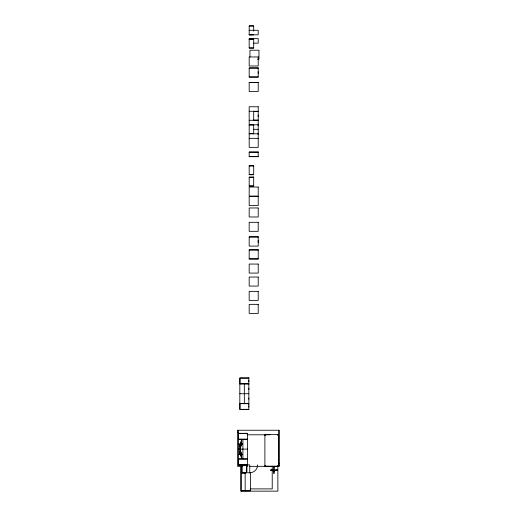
<?xml version="1.0" encoding="UTF-8"?>
<svg xmlns="http://www.w3.org/2000/svg" width="517" height="517" viewBox="0 0 517 517"><rect width="100%" height="100%" fill="white"/><g stroke="black" fill="none" stroke-linecap="round" stroke-linejoin="round"><path stroke-width="0.78" d="M240.302 447.031L240.302 451.406A7.917 7.917 0 0 0 241.853 454.314L242.602 454.811A7.91 7.91 0 0 1 242.602 443.618L241.853 444.122A7.917 7.917 0 0 0 240.302 447.031L240.554 447.166M274.191 470.67C272.595 471.058 274.004 468.622 274.462 470.199M249.181 26.037L253.698 26.037M249.181 30.29L258.209 30.29L258.209 34.801L249.181 34.801M249.181 34.684L253.698 34.684M253.698 34.872L249.181 34.872L249.181 25.85L253.698 25.85L253.698 31.117M249.181 39.085L253.698 39.085L253.698 48.113L249.181 48.113L249.181 38.639L258.209 38.639L258.209 43.15L253.698 43.15M249.181 39.273L253.698 39.273M249.181 47.919L253.698 47.919M257.453 59.235L258.959 59.235L258.959 50.214L249.937 50.214L249.937 56.98M249.181 68.05L258.209 68.05M258.209 71.811L258.209 73.317M249.181 76.975L258.209 76.975M249.181 82.449L258.209 82.449M249.181 111.271L258.209 111.271M253.698 111.459L258.209 111.459M258.209 115.026L258.209 116.532M253.698 120.106L258.209 120.106M249.181 120.293L258.209 120.293M258.209 124.054L258.209 125.56M249.181 124.804L258.209 124.804M249.181 124.991L253.698 124.991M253.698 129.315L258.209 129.315M258.209 133.076L258.209 134.582M249.181 133.638L253.698 133.638M249.181 133.825L258.209 133.825M249.181 138.343L258.209 138.343M249.181 152.192L258.209 152.192M249.181 156.509L258.209 156.509M249.181 165.944L253.698 165.944M249.181 174.591L253.698 174.591M249.181 177.273L253.698 177.273M249.181 185.92L253.698 185.92M249.181 237.083L258.209 237.083M258.209 240.521L258.209 242.344M249.181 250.079L258.209 250.079M249.181 258.778L258.209 258.778M248.851 378.121L240.011 378.121L240.011 383.763L248.851 383.763M248.851 380.376L248.851 381.507M239.823 383.95L248.851 383.95M248.851 388.273L248.851 389.398M239.823 393.728L248.851 393.728M248.851 398.051L248.851 399.176M239.823 403.499L248.851 403.499M248.851 403.687L240.011 403.687L240.011 409.328L248.851 409.328M248.851 405.942L248.851 407.073M237.633 430.79L238.382 430.79L238.382 465.584L241.394 465.584L241.394 491.15M237.633 432.671L238.382 432.671M238.389 433.317L247.417 433.317L247.417 464.899M247.417 433.504L238.583 433.504L238.583 439.14L247.417 439.14M247.391 434.784L269.952 434.784M264.891 435.379L265.641 435.379L265.641 434.623M278.424 435.379L277.674 435.379L277.674 434.623M238.389 439.334L247.417 439.334M238.389 449.105L247.417 449.105M238.389 458.883L247.417 458.883M247.417 459.07L238.583 459.07L238.583 464.712L247.417 464.712M278.618 463.704L279.367 463.704M238.389 464.899L249.737 464.906L249.737 472.796L241.394 472.796M242.266 465.197L247.003 465.197M264.891 465.455L265.641 465.455L265.641 466.205M278.424 465.455L277.674 465.455L277.674 466.205M279.367 465.584L278.618 465.584L278.618 430.241M241.387 466.334L242.893 466.334M249.808 466.334L279.367 466.334L279.367 430.241L237.633 430.241L237.633 466.334L240.638 466.334L240.638 491.15L277.862 491.15L277.862 466.334M247.003 466.586L247.036 465.371M246.667 466.677L247.003 466.696M273.538 469.526L274.314 469.507M273.39 469.811L270.688 469.811L270.688 470.586L274.088 470.813L274.469 469.888L273.609 469.656L273.39 470.586M273.538 470.897L274.314 470.877M242.266 472.422L246.667 472.422L246.667 465.197M241.394 473.171L245.155 473.171M250.118 488.895L272.226 488.895L272.226 466.334M241.394 490.465L250.415 490.465M241.394 490.84L250.415 490.84L250.415 472.796M241.652 440.083L241.349 441.466A35.725 35.725 0 0 0 241.71 458.211L241.536 458.217A35.757 35.757 0 0 1 241.536 439.967L241.323 441.46A35.757 35.757 0 0 0 241.323 456.724L241.685 458.101L241.349 456.718M276.802 469.811L276.802 470.586M274.598 469.811L274.579 470.586M271.07 469.811L271.07 470.586M253.698 111.271L253.698 120.293M253.698 124.804L253.698 133.825M248.664 383.194L248.664 383.763M248.664 403.687L248.664 404.255M247.048 465.617L247.048 466.256M246.887 467.439L246.887 471.678M245.155 472.796L245.155 490.84M244.341 383.95L244.341 403.499M242.906 439.334L242.906 458.883M242.221 464.906L242.221 472.796M257.634 464.906A7.897 7.897 0 0 1 249.737 472.796M240.282 449.215L240.147 451.128A13.907 13.907 0 0 1 239.106 454.811L239.106 454.514A16.266 16.266 0 0 0 239.106 443.916L239.106 443.618A13.907 13.907 0 0 1 240.147 447.302L240.282 449.215M258.209 56.973L249.181 56.973L249.181 65.995L258.209 65.995L258.209 56.973M258.209 67.953L249.181 67.953L249.181 77.078L258.209 77.078L258.209 67.953M258.209 82.423L249.181 82.423L249.181 91.477L258.209 91.444L258.209 82.423M258.209 106.754L249.181 106.754L249.181 147.364L258.209 147.364L258.209 106.754M258.209 151.998L249.181 151.998L249.181 156.703L258.209 156.703L258.209 151.998M253.698 165.757L249.181 165.757L249.181 174.778L253.698 174.778L253.698 165.757M253.698 177.085L249.181 177.085L249.181 186.107L253.698 186.107L253.698 177.085M258.209 187.025L249.181 187.025L249.181 196.053L258.209 196.053L258.209 187.025M258.209 196.531L249.181 196.538L249.181 205.559L258.209 205.553L258.209 196.531M258.209 207.963L249.181 207.963L249.181 216.985L258.209 216.985L258.209 207.963M258.209 222.304L249.181 222.304L249.181 231.325L258.209 231.325L258.209 222.304M258.209 236.76L249.181 236.76L249.181 246.105L258.209 246.105L258.209 236.76M258.209 249.756L249.181 249.756L249.181 259.101L258.209 259.101L258.209 249.756M258.209 264.058L249.181 264.058L249.181 273.079L258.209 273.079L258.209 264.058M258.209 277.047L249.181 277.047L249.181 286.075L258.209 286.075L258.209 277.047M258.209 291.362L249.181 291.362L249.181 300.383L258.209 300.383L258.209 291.362M258.209 304.358L249.181 304.358L249.181 313.38L258.209 313.38L258.209 304.358M248.851 377.933L239.823 377.933L239.823 409.516L248.851 409.516L248.851 377.933M278.424 434.623L264.891 434.623L264.891 466.205L278.424 466.205L278.424 434.623M274.314 466.922L273.538 466.922L273.538 469.623L274.314 469.623L274.314 466.922M277.183 469.811L274.488 469.811L274.488 470.586L277.183 470.586L277.183 469.811M274.314 470.787L273.538 470.787L273.538 473.482L274.314 473.482L274.314 470.787M273.293 470.586L273.267 469.811L273.273 470.586"/></g></svg>
